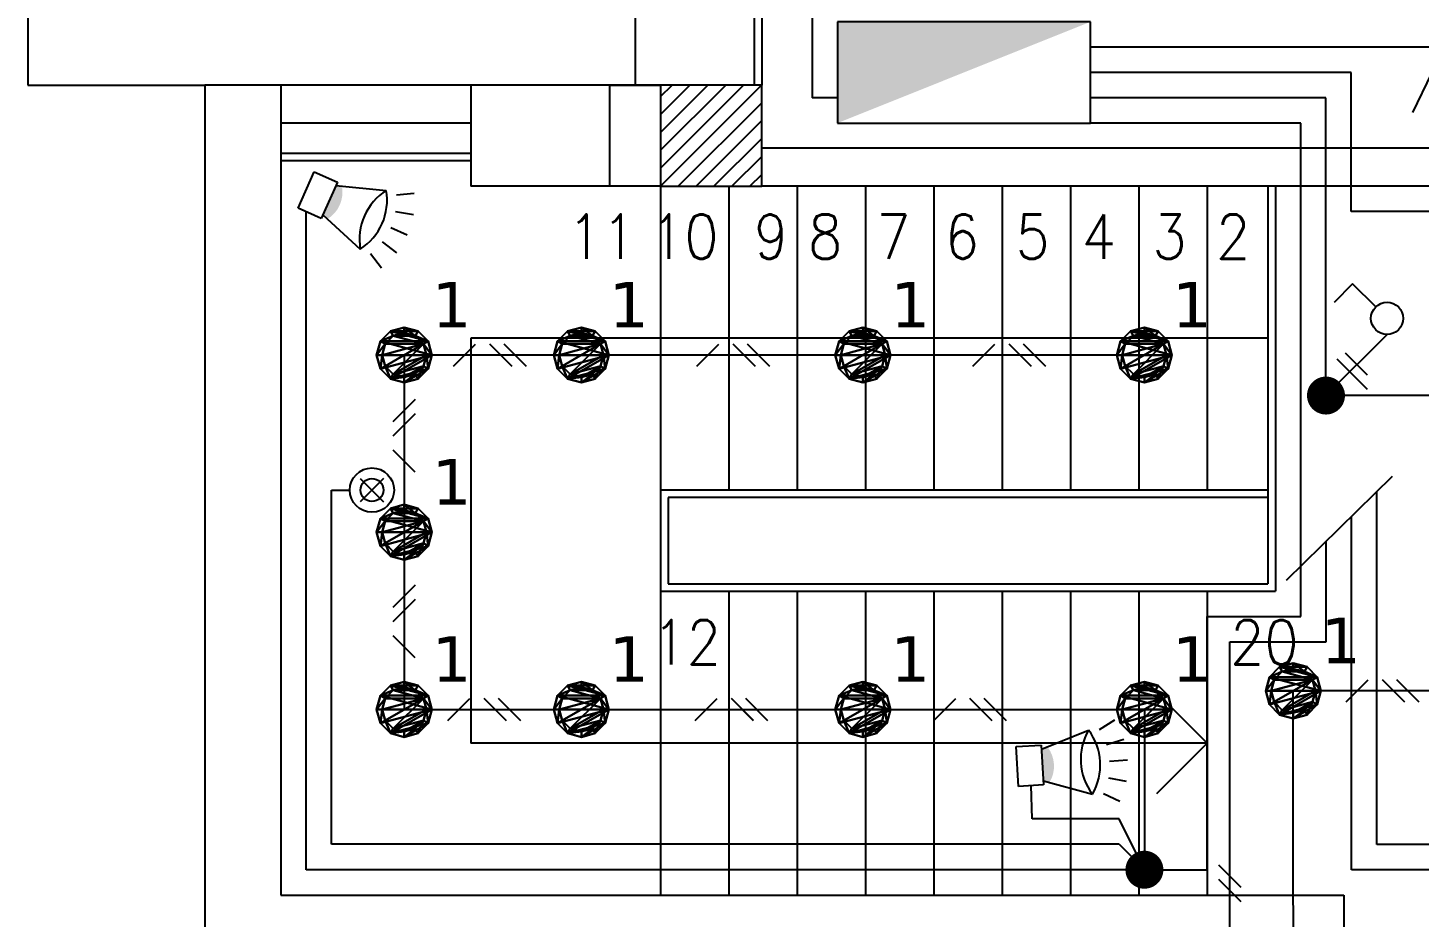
# Model space of a CAD drawing. Extents: x -9 to 600, y -23 to 65.
# Drawn here: x 264.06 to 269.56, y 25.06 to 28.57 of the extents above; entities that cross this region are included whole.
import ezdxf

# ---------------------------------------------------------------- set-up
doc = ezdxf.new("R2010")
doc.units = 0
doc.header["$LTSCALE"] = 0.8
doc.header["$MEASUREMENT"] = 0
doc.layers.get('0').update_dxf_attribs({"color": 3, "linetype": 'CONTINUOUS'})
for name, color, linetype in [('0_FIOS', 3, 'CONTINUOUS'), ('0_ligações', 10, 'CONTINUOUS'), ('Desenho base', 7, 'CONTINUOUS'), ('FILAMENTOS', 4, 'CONTINUOUS'), ('ilum', 2, 'CONTINUOUS'), ('iluminação', 2, 'CONTINUOUS'), ('INTRR', 4, 'CONTINUOUS'), ('LIGACOES', 4, 'CONTINUOUS'), ('Quadros', 170, 'CONTINUOUS')]:
    doc.layers.add(name, color=color, linetype=linetype)
doc.layers.add('DLX_LUM', color=7, linetype='CONTINUOUS', true_color=0xffd400)
doc.layers.add('DLX_LUMKEY_IDX', color=7, linetype='CONTINUOUS', true_color=0x969696)
doc.styles.add('ROMANS', font='romans', dxfattribs={"width": 0.9})
doc.styles.add('TableTextStyle', font='')
doc.styles.get('TableTextStyle').set_extended_font_data('VERDANA.TTF')

# ---------------------------------------------------------------- blocks, each defined once
blk = doc.blocks.new('*X15')
at = {"color": 0}
for p, q in [((15.8, 29.8007), (16.1993, 30.2)), ((15.8, 29.8714), (16.1286, 30.2)), ((15.8, 29.9421), (16.0579, 30.2)), ((15.8, 30.0128), (15.9872, 30.2)), ((15.8, 30.0836), (15.9164, 30.2)), ((15.8, 30.1543), (15.8457, 30.2)), ((15.87, 29.8), (16.2, 30.13)), ((15.9407, 29.8), (16.2, 30.0593)), ((16.0114, 29.8), (16.2, 29.9886)), ((16.0821, 29.8), (16.2, 29.9179)), ((16.1528, 29.8), (16.2, 29.8472))]:
    blk.add_line(p, q, dxfattribs=at)
blk = doc.blocks.new('QUAD')
for p, q in [((0, 0), (0, 0.4)), ((0, 0.4), (1, 0.4)), ((1, 0.4), (1, 0)), ((1, 0), (0, 0))]:
    blk.add_line(p, q)
blk.add_solid([(0, 0.4), (1, 0.4), (1, 0), (1, 0.4)])
blk = doc.blocks.new('575_2_0')
mesh = blk.add_polyface()
corners = [(0.0944, -0.0545), (0.109, 0, -0.03), (0.109, 0), (0.109, 0, -0.03), (0.0944, -0.0545), (0.0944, -0.0545, -0.03), (0.109, 0), (0.0944, 0.0545, -0.03), (0.0944, 0.0545), (0.0944, 0.0545, -0.03), (0.109, 0), (0.109, 0, -0.03), (0.0944, 0.0545), (0.0545, 0.0944, -0.03), (0.0545, 0.0944), (0.0545, 0.0944, -0.03), (0.0944, 0.0545), (0.0944, 0.0545, -0.03), (0.0545, 0.0944), (0, 0.109, -0.03), (0, 0.109), (0, 0.109, -0.03), (0.0545, 0.0944), (0.0545, 0.0944, -0.03), (0, 0.109), (-0.0545, 0.0944, -0.03), (-0.0545, 0.0944), (-0.0545, 0.0944, -0.03), (0, 0.109), (0, 0.109, -0.03), (-0.0545, 0.0944), (-0.0944, 0.0545, -0.03), (-0.0944, 0.0545), (-0.0944, 0.0545, -0.03), (-0.0545, 0.0944), (-0.0545, 0.0944, -0.03), (-0.0944, 0.0545), (-0.109, 0, -0.03), (-0.109, 0), (-0.109, 0, -0.03), (-0.0944, 0.0545), (-0.0944, 0.0545, -0.03), (-0.109, 0), (-0.0944, -0.0545, -0.03), (-0.0944, -0.0545), (-0.0944, -0.0545, -0.03), (-0.109, 0), (-0.109, 0, -0.03), (-0.0944, -0.0545), (-0.0545, -0.0944, -0.03), (-0.0545, -0.0944), (-0.0545, -0.0944, -0.03), (-0.0944, -0.0545), (-0.0944, -0.0545, -0.03), (-0.0545, -0.0944), (0, -0.109, -0.03), (0, -0.109), (0, -0.109, -0.03), (-0.0545, -0.0944), (-0.0545, -0.0944, -0.03), (0, -0.109), (0.0545, -0.0944, -0.03), (0.0545, -0.0944), (0.0545, -0.0944, -0.03), (0, -0.109), (0, -0.109, -0.03), (0.0545, -0.0944), (0.0944, -0.0545, -0.03), (0.0944, -0.0545), (0.0944, -0.0545, -0.03), (0.0545, -0.0944), (0.0545, -0.0944, -0.03), (0.0944, -0.0545, -0.03), (0.0875, 0, -0.03), (0.109, 0, -0.03), (0.0437, 0.0758, -0.03), (0, 0.109, -0.03), (0.0545, 0.0944, -0.03), (0, 0.0875, -0.03), (0, 0.109, -0.03), (0.0437, 0.0758, -0.03), (0, 0.0875, -0.03), (-0.0545, 0.0944, -0.03), (0, 0.109, -0.03), (-0.0437, 0.0758, -0.03), (-0.0545, 0.0944, -0.03), (0, 0.0875, -0.03), (-0.0437, 0.0758, -0.03), (-0.0944, 0.0545, -0.03), (-0.0545, 0.0944, -0.03), (-0.0758, 0.0437, -0.03), (-0.0944, 0.0545, -0.03), (-0.0437, 0.0758, -0.03), (-0.0758, 0.0437, -0.03), (-0.109, 0, -0.03), (-0.0944, 0.0545, -0.03), (-0.0875, 0, -0.03), (-0.109, 0, -0.03), (-0.0758, 0.0437, -0.03), (-0.0875, 0, -0.03), (-0.0944, -0.0545, -0.03), (-0.109, 0, -0.03), (-0.0758, -0.0437, -0.03), (-0.0944, -0.0545, -0.03), (-0.0875, 0, -0.03), (-0.0758, -0.0437, -0.03), (-0.0545, -0.0944, -0.03), (-0.0944, -0.0545, -0.03), (-0.0437, -0.0758, -0.03), (-0.0545, -0.0944, -0.03), (-0.0758, -0.0437, -0.03), (0.0944, 0.0545, -0.03), (0.0437, 0.0758, -0.03), (0.0545, 0.0944, -0.03), (0.0944, 0.0545, -0.03), (0.0758, 0.0437, -0.03), (0.0437, 0.0758, -0.03), (0.109, 0, -0.03), (0.0758, 0.0437, -0.03), (0.0944, 0.0545, -0.03), (0.109, 0, -0.03), (0.0875, 0, -0.03), (0.0758, 0.0437, -0.03), (0.0944, -0.0545, -0.03), (0.0758, -0.0437, -0.03), (0.0875, 0, -0.03), (0.0545, -0.0944, -0.03), (0.0758, -0.0437, -0.03), (0.0944, -0.0545, -0.03), (0.0545, -0.0944, -0.03), (0.0437, -0.0758, -0.03), (0.0758, -0.0437, -0.03), (0, -0.109, -0.03), (0.0437, -0.0758, -0.03), (0.0545, -0.0944, -0.03), (0, -0.109, -0.03), (0, -0.0875, -0.03), (0.0437, -0.0758, -0.03), (-0.0545, -0.0944, -0.03), (0, -0.0875, -0.03), (0, -0.109, -0.03), (0, -0.0875, -0.03), (-0.0545, -0.0944, -0.03), (-0.0437, -0.0758, -0.03), (0.109, 0), (-0.0944, 0.0545), (-0.109, 0), (0.0944, -0.0545), (0, -0.109), (0.0545, -0.0944), (0.0944, -0.0545), (-0.0545, -0.0944), (0, -0.109), (0.109, 0), (-0.0545, -0.0944), (0.0944, -0.0545), (0.109, 0), (-0.0944, -0.0545), (-0.0545, -0.0944), (0.109, 0), (-0.109, 0), (-0.0944, -0.0545), (0.0944, 0.0545), (-0.0944, 0.0545), (0.109, 0), (0.0944, 0.0545), (-0.0545, 0.0944), (-0.0944, 0.0545), (0.0545, 0.0944), (-0.0545, 0.0944), (0.0944, 0.0545), (-0.0545, 0.0944), (0.0545, 0.0944), (0, 0.109)]
mesh.append_faces([[corners[k] for k in face] for face in [(0, 1, 2), (3, 4, 5), (6, 7, 8), (9, 10, 11), (12, 13, 14), (15, 16, 17), (18, 19, 20), (21, 22, 23), (24, 25, 26), (27, 28, 29), (30, 31, 32), (33, 34, 35), (36, 37, 38), (39, 40, 41), (42, 43, 44), (45, 46, 47), (48, 49, 50), (51, 52, 53), (54, 55, 56), (57, 58, 59), (60, 61, 62), (63, 64, 65), (66, 67, 68), (69, 70, 71), (72, 73, 74), (75, 76, 77), (78, 79, 80), (81, 82, 83), (84, 85, 86), (87, 88, 89), (90, 91, 92), (93, 94, 95), (96, 97, 98), (99, 100, 101), (102, 103, 104), (105, 106, 107), (108, 109, 110), (111, 112, 113), (114, 115, 116), (117, 118, 119), (120, 121, 122), (123, 124, 125), (126, 127, 128), (129, 130, 131), (132, 133, 134), (135, 136, 137), (138, 139, 140), (141, 142, 143), (144, 145, 146), (147, 148, 149), (150, 151, 152), (153, 154, 155), (156, 157, 158), (159, 160, 161), (162, 163, 164), (165, 166, 167), (168, 169, 170), (171, 172, 173)]])
blk = doc.blocks.new('575_2_1')
mesh = blk.add_polyface()
corners = [(-0.0875, 0, -0.03), (0.0758, 0.0437, -0.03), (-0.0758, -0.0437, -0.03), (0, -0.0875, -0.03), (0.0758, -0.0437, -0.03), (0.0437, -0.0758, -0.03), (-0.0437, -0.0758, -0.03), (0.0758, -0.0437, -0.03), (0, -0.0875, -0.03), (-0.0437, -0.0758, -0.03), (0.0875, 0, -0.03), (0.0758, -0.0437, -0.03), (-0.0437, -0.0758, -0.03), (0.0758, 0.0437, -0.03), (0.0875, 0, -0.03), (-0.0758, -0.0437, -0.03), (0.0758, 0.0437, -0.03), (-0.0437, -0.0758, -0.03), (-0.0758, 0.0437, -0.03), (0.0758, 0.0437, -0.03), (-0.0875, 0, -0.03), (-0.0437, 0.0758, -0.03), (0.0758, 0.0437, -0.03), (-0.0758, 0.0437, -0.03), (-0.0437, 0.0758, -0.03), (0.0437, 0.0758, -0.03), (0.0758, 0.0437, -0.03), (0.0437, 0.0758, -0.03), (-0.0437, 0.0758, -0.03), (0, 0.0875, -0.03)]
mesh.append_faces([[corners[k] for k in face] for face in [(0, 1, 2), (3, 4, 5), (6, 7, 8), (9, 10, 11), (12, 13, 14), (15, 16, 17), (18, 19, 20), (21, 22, 23), (24, 25, 26), (27, 28, 29)]])
blk = doc.blocks.new('zz')
blk.add_hatch(color=2).paths.add_polyline_path([(1.64, 0.945), (1.329, 0.841), (1.329, -0.841), (1.64, -0.945, 0.311504)])
at = {"color": 4}
for p, q in [((1.329, 0.841), (3.862, 1.692)), ((1.329, -0.841), (3.862, -1.692))]:
    blk.add_line(p, q, dxfattribs=at)
at = {"color": 2}
for p, q in [((4.443, 1.695), (5.275, 2.145)), ((0, 1.05), (1.329, 1.05)), ((0, -1.05), (0, 1.05)), ((1.329, 1.05), (1.329, -1.05)), ((4.763, 0.874), (5.68, 1.106)), ((4.872, 0), (5.818, 0)), ((1.329, -1.05), (0, -1.05)), ((4.763, -0.874), (5.68, -1.106)), ((4.443, -1.695), (5.275, -2.145))]:
    blk.add_line(p, q, dxfattribs=at)
at = {"color": 4}
for centre, start, end in [((6.418, 0), 146.49336, 213.50664), ((1.306, 0), 326.49336, 33.50664)]:
    blk.add_arc(centre, 3.065, start, end, dxfattribs=at)
blk = doc.blocks.new('2F')
at = {"layer": '0_FIOS'}
for p, q in [((-0.238, -0.78), (-1.797, 0.78)), ((0.78, -0.78), (-0.78, 0.78))]:
    blk.add_line(p, q, dxfattribs=at)
blk = doc.blocks.new('MONO')
at = {"layer": '0_FIOS'}
for p, q in [((-3.356, -0.78), (-1.797, 0.78)), ((0.78, -0.78), (-0.78, 0.78)), ((1.797, -0.78), (0.238, 0.78))]:
    blk.add_line(p, q, dxfattribs=at)

msp = doc.modelspace()

# ---------------------------------------------------------------- linework, layer by layer
at = {"layer": 'Desenho base'}
for p, q in [((266.4635, 34.5399), (266.4635, 28.348)), ((264.0635, 32.948), (264.0635, 28.348)), ((266.9335, 32.948), (266.9335, 28.348)), ((266.9635, 32.948), (266.9635, 28.348)), ((264.0635, 28.348), (264.7635, 28.348)), ((265.0635, 28.348), (264.7635, 28.348)), ((264.7635, 28.348), (264.7635, 22.948)), ((265.8135, 28.348), (265.0635, 28.348)), ((265.0635, 28.348), (265.0635, 25.148)), ((265.8135, 28.348), (265.8135, 27.948)), ((266.5635, 28.348), (265.8135, 28.348)), ((266.9635, 28.348), (266.5635, 28.348)), ((266.5635, 28.348), (266.5635, 27.948)), ((266.9635, 27.948), (266.9635, 28.348)), ((265.8135, 28.198), (265.0635, 28.198)), ((271.3635, 28.098), (266.9635, 28.098)), ((265.8135, 28.078), (265.0635, 28.078)), ((265.8135, 28.048), (265.0635, 28.048)), ((266.5635, 27.948), (265.8135, 27.948)), ((266.5635, 27.948), (266.5635, 26.748)), ((266.5635, 27.948), (266.9635, 27.948)), ((266.8335, 27.948), (266.8335, 26.748)), ((271.3635, 27.948), (266.9635, 27.948)), ((267.1035, 27.948), (267.1035, 26.748)), ((267.3735, 27.948), (267.3735, 26.748)), ((267.6435, 27.948), (267.6435, 26.748)), ((267.9135, 27.948), (267.9135, 26.748)), ((268.1835, 27.948), (268.1835, 26.748)), ((268.4535, 27.948), (268.4535, 26.748)), ((268.7235, 27.948), (268.7235, 26.748)), ((268.9635, 27.948), (268.9635, 26.378)), ((268.9935, 27.948), (268.9935, 26.348)), ((268.9635, 27.348), (265.8135, 27.348)), ((265.8135, 27.348), (265.8135, 25.748)), ((266.5635, 26.748), (266.5635, 26.348)), ((268.9635, 26.748), (266.5635, 26.748)), ((266.5935, 26.718), (266.5935, 26.378)), ((268.9635, 26.718), (266.5935, 26.718)), ((266.5635, 26.348), (266.5635, 25.148)), ((266.5635, 26.348), (268.9935, 26.348)), ((266.5935, 26.378), (268.9635, 26.378)), ((266.8335, 26.348), (266.8335, 25.148)), ((267.1035, 26.348), (267.1035, 25.148)), ((267.3735, 26.348), (267.3735, 25.148)), ((267.6435, 26.348), (267.6435, 25.148)), ((267.9135, 26.348), (267.9135, 25.148)), ((268.1835, 26.348), (268.1835, 25.148)), ((268.4535, 26.348), (268.4535, 25.148)), ((268.7235, 26.348), (268.7235, 25.148)), ((268.7235, 25.748), (268.5235, 25.948)), ((268.7235, 25.748), (265.8135, 25.748)), ((268.7235, 25.748), (268.5235, 25.548)), ((265.0635, 25.148), (269.2635, 25.148)), ((269.2635, 25.148), (269.2635, 24.998))]:
    msp.add_line(p, q, dxfattribs=at)
msp.add_lwpolyline([(266.5635, 27.948), (266.3635, 27.948), (266.3635, 28.348), (266.5635, 28.348)], dxfattribs=at)
msp.add_lwpolyline([(266.5635, 27.948), (266.9635, 27.948), (266.9635, 28.348), (266.5635, 28.348)], close=True, dxfattribs=at)
at = {"layer": 'ilum'}
for p, q in [((267.1635, 38.0475), (267.1635, 28.298)), ((269.6851, 28.55, 5.604), (269.5351, 28.2391, 5.604)), ((269.8885, 28.498, 0.0316), (268.2635, 28.498)), ((268.7185, 28.398), (268.2635, 28.398)), ((269.2935, 28.398), (268.2635, 28.398)), ((269.2935, 27.848), (269.2935, 28.398)), ((267.2635, 28.298), (267.1635, 28.298)), ((268.7185, 28.298), (268.2635, 28.298)), ((269.1935, 28.298), (268.2635, 28.298)), ((269.1935, 27.1213), (269.1935, 28.298)), ((269.0935, 28.198), (268.2635, 28.198)), ((269.0935, 27.948), (269.0935, 28.198)), ((269.0935, 26.248), (269.0935, 27.948)), ((265.1635, 25.248), (265.1635, 27.847)), ((272.7135, 27.848), (269.2935, 27.848)), ((269.4349, 27.3628, 2.8), (269.1935, 27.1213, 2.8)), ((268.476, 27.2813, 2.8), (265.551, 27.2813, 2.8)), ((265.551, 27.2813, 2.8), (265.551, 26.5813, 2.83)), ((265.7459, 27.238, 2.8), (265.8326, 27.3247, 2.8)), ((265.8892, 27.3247, 2.8), (265.9758, 27.238, 2.8)), ((265.9457, 27.3247, 2.8), (266.0324, 27.238, 2.8)), ((266.7079, 27.238, 2.8), (266.7945, 27.3247, 2.8)), ((266.8511, 27.3247, 2.8), (266.9378, 27.238, 2.8)), ((266.9077, 27.3247, 2.8), (266.9944, 27.238, 2.8)), ((267.7983, 27.238, 2.8), (267.885, 27.3247, 2.8)), ((267.9416, 27.3247, 2.8), (268.0283, 27.238, 2.8)), ((267.9982, 27.3247, 2.8), (268.0848, 27.238, 2.8)), ((269.3575, 27.202, 2.8), (269.2708, 27.2887, 2.8)), ((269.3575, 27.1455, 2.8), (269.2383, 27.2647, 2.8)), ((269.746, 27.1213, 2.8), (269.1935, 27.1213)), ((265.5076, 27.019, 2.8118), (265.5943, 27.1057, 2.8118)), ((265.5076, 26.9625, 2.8118), (265.5943, 27.0492, 2.8118)), ((265.5943, 26.8192, 2.8118), (265.5076, 26.9059, 2.8118)), ((269.4552, 26.8015, 5.604), (269.0365, 26.3902, 5.604)), ((265.2635, 25.3484), (265.2635, 26.748)), ((269.3947, 25.348), (269.3947, 26.7421, 5.604)), ((269.2947, 25.248, 2.8), (269.2947, 26.6439, 5.604)), ((265.551, 26.5813, 2.83), (265.551, 25.8813, 2.83)), ((269.1947, 26.148), (269.1947, 26.5457, 5.604)), ((265.5076, 26.2854, 2.83), (265.5943, 26.3721, 2.83)), ((265.5076, 26.2289, 2.83), (265.5943, 26.3156, 2.83)), ((268.7235, 25.248), (268.7235, 26.248)), ((268.7235, 26.248), (268.9935, 26.248)), ((268.9935, 26.248), (269.0935, 26.248)), ((265.5943, 26.0856, 2.83), (265.5076, 26.1723, 2.83)), ((268.8135, 24.298, 5.604), (268.8135, 26.148)), ((268.8135, 26.148), (269.0947, 26.148)), ((269.0947, 26.148), (269.1947, 26.148)), ((272.4726, 25.9547, 2.8), (269.0643, 25.9547, 2.8)), ((269.0643, 25.281, 2.8), (269.0643, 25.9547, 2.8)), ((269.2736, 25.9113, 2.4387), (269.3603, 25.998, 2.4387)), ((269.4168, 25.998, 2.4387), (269.5035, 25.9113, 2.4387)), ((269.4734, 25.998, 2.4387), (269.5601, 25.9113, 2.4387)), ((265.7235, 25.838, 2.8263), (265.8102, 25.9247, 2.8263)), ((265.8668, 25.9247, 2.8263), (265.9535, 25.838, 2.8263)), ((265.9233, 25.9247, 2.8263), (266.01, 25.838, 2.8263)), ((266.7006, 25.838, 2.8163), (266.7873, 25.9247, 2.8163)), ((266.8439, 25.9247, 2.8163), (266.9305, 25.838, 2.8163)), ((266.9004, 25.9247, 2.8163), (266.9871, 25.838, 2.8163)), ((267.6435, 25.838, 2.8066), (267.7302, 25.9247, 2.8066)), ((267.7867, 25.9247, 2.8066), (267.8734, 25.838, 2.8066)), ((267.8433, 25.9247, 2.8066), (267.93, 25.838, 2.8066)), ((265.551, 25.8813, 2.83), (268.476, 25.8813, 2.8)), ((268.476, 25.8813, 2.8), (268.476, 25.248)), ((268.0324, 25.4484), (268.0281, 25.5802)), ((268.3756, 25.4484), (268.0324, 25.4484)), ((268.476, 25.248), (268.3756, 25.4484)), ((268.3756, 25.3484), (265.2635, 25.3484)), ((268.3756, 25.3484), (268.476, 25.248)), ((271.5635, 25.348), (269.3947, 25.348)), ((268.476, 25.248), (265.1635, 25.248)), ((268.476, 25.248), (268.7235, 25.248)), ((268.8568, 25.1797, 2.802), (268.7701, 25.2664, 2.802)), ((269.0671, 24.6074, 2.8), (269.0643, 25.281, 2.8)), ((271.4635, 25.248), (269.2947, 25.248, 2.8)), ((268.8568, 25.1231, 2.802), (268.7701, 25.2098, 2.802))]:
    msp.add_line(p, q, dxfattribs=at)
at = {"layer": 'ilum', "ltscale": 0.5, "const_width": 0.075}
for points in [[(269.156, 27.1213, -1), (269.231, 27.1213, -1)], [(268.4385, 25.248, -1), (268.5135, 25.248, -1)]]:
    msp.add_lwpolyline(points, format="xyb", close=True, dxfattribs=at)
at = {"layer": 'INTRR'}
for p, q in [((269.2989, 27.5623, 2.8), (269.226, 27.4894, 2.8)), ((269.39, 27.4712, 2.8), (269.2989, 27.5623, 2.8))]:
    msp.add_line(p, q, dxfattribs=at)
at = {"layer": 'INTRR', "color": 1}
for p, q in [((265.3774, 26.7941), (265.4696, 26.7019)), ((265.4696, 26.7941), (265.3774, 26.7019))]:
    msp.add_line(p, q, dxfattribs=at)
at = {"layer": 'INTRR', "linetype": 'Continuous'}
msp.add_circle((269.4349, 27.4263, 2.8), 0.0635, dxfattribs=at)
at = {"layer": 'INTRR'}
msp.add_circle((265.4235, 26.748), 0.0874, dxfattribs=at)
at = {"layer": 'INTRR', "color": 1}
msp.add_circle((265.4235, 26.748), 0.0455, dxfattribs=at)
at = {"layer": 'LIGACOES'}
msp.add_line((265.2635, 26.748), (265.3361, 26.748), dxfattribs=at)

# ---------------------------------------------------------------- block references
at = {"layer": '0_ligações', "xscale": 0.07505912633404507, "yscale": 0.07505912633404507, "zscale": 0.07505912633404507}
for p, rotation in [((265.1635, 27.9331), 336.141419117501), ((267.9736, 25.6559), 3.382033476392596)]:
    msp.add_blockref('zz', p, dxfattribs=dict(at, rotation=rotation))
at = {"layer": 'Desenho base'}
msp.add_blockref('*X15', (250.7635, -1.852), dxfattribs=at)
at = {"layer": 'DLX_LUM'}
for name, p in [('575_2_0', (265.551, 27.2813, 2.83)), ('575_2_0', (265.551, 27.2813, 2.83)), ('575_2_0', (266.251, 27.2813, 2.83)), ('575_2_0', (266.251, 27.2813, 2.83)), ('575_2_0', (267.3635, 27.2813, 2.83)), ('575_2_0', (267.3635, 27.2813, 2.83)), ('575_2_0', (268.476, 27.2813, 2.83)), ('575_2_0', (268.476, 27.2813, 2.83)), ('575_2_1', (265.551, 27.2813, 2.83)), ('575_2_1', (265.551, 27.2813, 2.83)), ('575_2_1', (266.251, 27.2813, 2.83)), ('575_2_1', (266.251, 27.2813, 2.83)), ('575_2_1', (267.3635, 27.2813, 2.83)), ('575_2_1', (267.3635, 27.2813, 2.83)), ('575_2_1', (268.476, 27.2813, 2.83)), ('575_2_1', (268.476, 27.2813, 2.83)), ('575_2_0', (265.551, 26.5813, 2.83)), ('575_2_0', (265.551, 26.5813, 2.83)), ('575_2_1', (265.551, 26.5813, 2.83)), ('575_2_1', (265.551, 26.5813, 2.83)), ('575_2_0', (269.0643, 25.9547, 2.83)), ('575_2_0', (269.0643, 25.9547, 2.83)), ('575_2_1', (269.0643, 25.9547, 2.83)), ('575_2_1', (269.0643, 25.9547, 2.83)), ('575_2_0', (265.551, 25.8813, 2.83)), ('575_2_0', (265.551, 25.8813, 2.83)), ('575_2_1', (265.551, 25.8813, 2.83)), ('575_2_1', (265.551, 25.8813, 2.83)), ('575_2_0', (266.251, 25.8813, 2.83)), ('575_2_0', (266.251, 25.8813, 2.83)), ('575_2_1', (266.251, 25.8813, 2.83)), ('575_2_1', (266.251, 25.8813, 2.83)), ('575_2_0', (267.3635, 25.8813, 2.83)), ('575_2_0', (267.3635, 25.8813, 2.83)), ('575_2_1', (267.3635, 25.8813, 2.83)), ('575_2_1', (267.3635, 25.8813, 2.83)), ('575_2_0', (268.476, 25.8813, 2.83)), ('575_2_0', (268.476, 25.8813, 2.83)), ('575_2_1', (268.476, 25.8813, 2.83)), ('575_2_1', (268.476, 25.8813, 2.83))]:
    msp.add_blockref(name, p, dxfattribs=at)
at = {"layer": 'FILAMENTOS', "linetype": 'Continuous', "xscale": -0.05560094617944675, "yscale": 0.05560094617944675, "zscale": 0.05560094617944675, "rotation": 269.9999999999927}
msp.add_blockref('2F', (268.8135, 25.223, 2.802), dxfattribs=at)
msp.add_blockref('2F', (268.8135, 25.223, 2.802), dxfattribs=at)
at = {"layer": 'iluminação', "xscale": 0.05560094617944675, "yscale": 0.05560094617944675, "zscale": 0.05560094617944675}
for p in [(265.9325, 27.2813, 2.8), (266.8944, 27.2813, 2.8), (267.9849, 27.2813, 2.8), (269.4602, 25.9547, 2.4387), (265.9101, 25.8813, 2.8263), (266.8872, 25.8813, 2.8163), (267.8301, 25.8813, 2.8066)]:
    msp.add_blockref('MONO', p, dxfattribs=at)
at = {"layer": 'iluminação', "xscale": 0.05560094617944675, "yscale": 0.05560094617944675, "zscale": 0.05560094617944675, "rotation": 90}
for p in [(265.551, 27.0058, 2.8118), (265.551, 26.2722, 2.83)]:
    msp.add_blockref('MONO', p, dxfattribs=at)
at = {"layer": 'Quadros', "ltscale": 0.5, "xscale": -1, "rotation": 359.9999999999873}
msp.add_blockref('QUAD', (268.2635, 28.198), dxfattribs=at)

# ---------------------------------------------------------------- texts
at = {"layer": 'Desenho base', "style": 'ROMANS', "width": 0.9}
for s, p in [('11', (266.1967, 27.662)), ('10', (266.5228, 27.662)), ('9', (266.9328, 27.662)), ('8', (267.1471, 27.662)), ('7', (267.4173, 27.662)), ('6', (267.6875, 27.662)), ('5', (267.967, 27.662)), ('4', (268.2279, 27.662)), ('3', (268.5074, 27.662)), ('2', (268.759, 27.662)), ('12', (266.5321, 26.0593)), ('20', (268.8149, 26.0593))]:
    msp.add_text(s, height=0.175, dxfattribs=at).set_placement(p)
at = {"layer": 'DLX_LUMKEY_IDX', "style": 'TableTextStyle'}
for p in [(265.66, 27.3903, 2.83), (266.36, 27.3903, 2.83), (267.4725, 27.3903, 2.83), (268.585, 27.3903, 2.83), (265.66, 26.6903, 2.83), (269.1733, 26.0637, 2.83), (265.66, 25.9903, 2.83), (266.36, 25.9903, 2.83), (267.4725, 25.9903, 2.83), (268.585, 25.9903, 2.83)]:
    msp.add_text('1', height=0.18, dxfattribs=at).set_placement(p)

doc.saveas('drawing.dxf')
